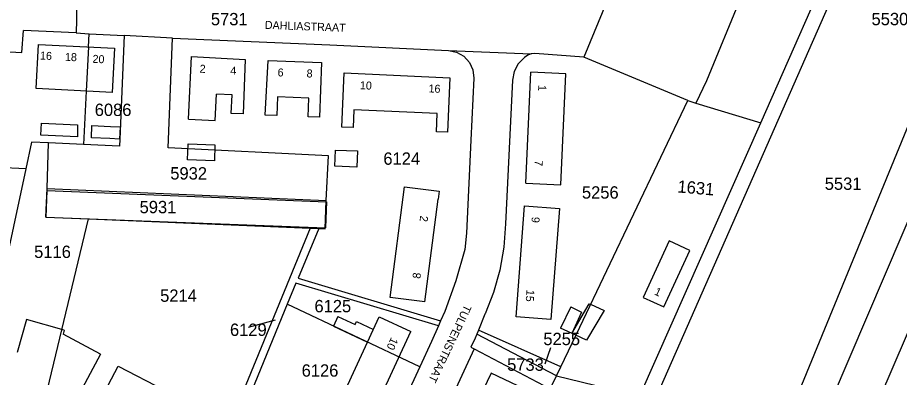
# Model space of a CAD drawing. Extents: x 191922 to 199923, y 328959 to 333350.
# Drawn here: x 197105.3 to 197298.1, y 330681.2 to 330759.9 of the extents above; entities that cross this region are included whole.
import ezdxf

# ---------------------------------------------------------------- set-up
doc = ezdxf.new("R2010")
doc.units = 0
for name, color, linetype in [('bouwvlak', 7, 'Continuous'), ('enkelbestemming', 7, 'Continuous'), ('Level 6', 7, 'Continuous'), ('maatvoering - maximum aantal wooneenheden', 7, 'Continuous'), ('Maatvoering_symbolen', 7, 'Continuous'), ('recreatiewoning', 7, 'Continuous')]:
    doc.layers.add(name, color=color, linetype=linetype)

msp = doc.modelspace()

# ---------------------------------------------------------------- linework, layer by layer
at = {"layer": 'bouwvlak'}
for p, q in [((197155.77, 330692.15), (197161.68, 330693.77)), ((197221.8, 330687.7), (197220.57, 330684.09))]:
    msp.add_line(p, q, dxfattribs=at)
at = {"layer": 'Level 6'}
for p, q in [((197276.29, 330795.36), (197255.9, 330746.07)), ((197276.29, 330795.36), (197255.9, 330746.07)), ((197245.06, 330677.19), (197293.31, 330786.7)), ((197267.8, 330736.85), (197290.35, 330787.99)), ((197242.53, 330783.77), (197229.09, 330751.24)), ((197274.12, 330673.08), (197316.74, 330777.02)), ((197281.62, 330672.31), (197324.83, 330773.68)), ((197291.38, 330670.92), (197333.75, 330769.99)), ((197118.24, 330763.65), (197118.12, 330759.38)), ((197118.12, 330759.38), (197118.04, 330756.51)), ((197106.2, 330752.24), (197106.56, 330757.08)), ((197118.04, 330756.51), (197106.56, 330757.08)), ((197118.04, 330756.51), (197120.9, 330756.36)), ((197120.76, 330753.45), (197120.9, 330756.36)), ((197120.9, 330756.36), (197128.57, 330755.98)), ((197128.57, 330755.98), (197127.6, 330733.31)), ((197139.11, 330755.4), (197128.57, 330755.98)), ((197138.2, 330731.37), (197139.11, 330755.4)), ((197139.11, 330755.4), (197173.53, 330753.89)), ((197173.53, 330753.89), (197199.5, 330752.7)), ((197080.44, 330753.58), (197106.2, 330752.24)), ((197120.76, 330753.45), (197120.29, 330743.8)), ((197199.5, 330752.7), (197217.6, 330751.93)), ((197199.5, 330752.7), (197201.29, 330752.33)), ((197201.29, 330752.33), (197202.87, 330751.42)), ((197217.6, 330751.93), (197216.83, 330751.65)), ((197218.41, 330752.05), (197217.6, 330751.93)), ((197229.09, 330751.24), (197218.41, 330752.05)), ((197202.87, 330751.42), (197204.09, 330750.08)), ((197204.09, 330750.08), (197204.84, 330748.42)), ((197216.12, 330751.12), (197214.78, 330749.77)), ((197216.83, 330751.65), (197216.12, 330751.12)), ((197251.88, 330741.73), (197229.09, 330751.24)), ((197204.84, 330748.42), (197205.04, 330746.61)), ((197213.89, 330748.08), (197213.51, 330746.21)), ((197214.78, 330749.77), (197213.89, 330748.08)), ((197205.04, 330746.61), (197204.37, 330733.08)), ((197213.51, 330746.21), (197211.99, 330714.79)), ((197255.9, 330746.07), (197253.61, 330741.2)), ((197255.9, 330746.07), (197253.61, 330741.2)), ((197120.29, 330743.8), (197119.71, 330732.11)), ((197228.21, 330692.19), (197251.88, 330741.73)), ((197228.21, 330692.19), (197251.88, 330741.73)), ((197251.88, 330741.73), (197253.61, 330741.2)), ((197251.88, 330741.73), (197253.61, 330741.2)), ((197253.61, 330741.2), (197267.8, 330736.85)), ((197241.6, 330677.71), (197267.8, 330736.85)), ((197108.31, 330732.65), (197107.07, 330726.77)), ((197112.01, 330732.48), (197108.31, 330732.65)), ((197111.7, 330722.47), (197112.01, 330732.48)), ((197119.71, 330732.11), (197112.01, 330732.48)), ((197127.6, 330733.31), (197127.53, 330731.74)), ((197204.37, 330733.08), (197203.44, 330712.72)), ((197127.53, 330731.74), (197119.71, 330732.11)), ((197173.26, 330729.66), (197138.2, 330731.37)), ((197172.77, 330719.87), (197173.26, 330729.66)), ((197107.07, 330726.77), (197095.62, 330727.35)), ((197107.07, 330726.77), (197101.68, 330701.6)), ((197111.46, 330716.27), (197111.7, 330722.47)), ((197111.7, 330722.47), (197172.77, 330719.87)), ((197172.52, 330713.71), (197172.77, 330719.87)), ((197108.85, 330666.33), (197120.77, 330715.84)), ((197111.46, 330716.27), (197120.77, 330715.84)), ((197120.77, 330715.84), (197169.28, 330713.84)), ((197169.28, 330713.84), (197153.68, 330675.93)), ((197171.18, 330713.76), (197166.6, 330702.89)), ((197169.28, 330713.84), (197171.18, 330713.76)), ((197171.18, 330713.76), (197172.52, 330713.71)), ((197211.99, 330714.79), (197211.63, 330709.71)), ((197203.44, 330712.72), (197203.11, 330709.15)), ((197211.63, 330709.71), (197210.75, 330704.68)), ((197203.11, 330709.15), (197201.14, 330702.3)), ((197210.75, 330704.68), (197209.36, 330699.78)), ((197166.13, 330701.82), (197164.19, 330697.19)), ((197197.33, 330692.51), (197166.13, 330701.82)), ((197166.6, 330702.89), (197197.79, 330693.54)), ((197201.14, 330702.3), (197198.7, 330695.6)), ((197209.36, 330699.78), (197207.49, 330695.1)), ((197164.19, 330697.19), (197155.63, 330676.19)), ((197193.21, 330683.5), (197164.19, 330697.19)), ((197198.7, 330695.6), (197197.79, 330693.54)), ((197207.46, 330695.05), (197206.04, 330691.52)), ((197207.49, 330695.1), (197207.46, 330695.05)), ((197197.33, 330692.51), (197195.81, 330689.08)), ((197197.79, 330693.54), (197197.33, 330692.51)), ((197224.08, 330683.54), (197228.21, 330692.19)), ((197224.08, 330683.54), (197228.21, 330692.19)), ((197205.68, 330690.62), (197205.34, 330689.78)), ((197206.04, 330691.52), (197205.68, 330690.62)), ((197223.12, 330681.51), (197205.68, 330690.62)), ((197224.08, 330683.54), (197206.04, 330691.52)), ((197195.81, 330689.08), (197193.21, 330683.5)), ((197205.34, 330689.78), (197204.41, 330687.79)), ((197205.12, 330687.42), (197196.47, 330668.82)), ((197204.41, 330687.79), (197205.12, 330687.42)), ((197205.12, 330687.42), (197221.72, 330678.71)), ((197193.21, 330683.5), (197189.77, 330676.1)), ((197223.12, 330681.51), (197224.08, 330683.54)), ((197223.12, 330681.51), (197224.08, 330683.54)), ((197221.72, 330678.71), (197223.12, 330681.51)), ((197221.72, 330678.71), (197223.12, 330681.51)), ((197223.12, 330681.51), (197234.2, 330678.83))]:
    msp.add_line(p, q, dxfattribs=at)
at = {"layer": 'recreatiewoning'}
for p, q in [((197109.33, 330744.34), (197109.81, 330753.99)), ((197109.81, 330753.99), (197126.42, 330753.16)), ((197126.42, 330753.16), (197125.94, 330743.52)), ((197142.64, 330737.7), (197143.33, 330751.34)), ((197143.33, 330751.34), (197155.05, 330750.74)), ((197155.05, 330750.74), (197154.62, 330738.8)), ((197159.44, 330738.55), (197160.05, 330750.52)), ((197160.05, 330750.52), (197171.75, 330750.02)), ((197171.75, 330750.02), (197171.26, 330738.08)), ((197216.4, 330723.66), (197217.54, 330747.97)), ((197176.16, 330735.92), (197176.66, 330747.8)), ((197176.66, 330747.8), (197199.81, 330746.72)), ((197199.81, 330746.72), (197199.26, 330734.79)), ((197125.94, 330743.52), (197109.33, 330744.34)), ((197148.45, 330737.41), (197148.74, 330743.15)), ((197152.16, 330742.99), (197148.74, 330743.15)), ((197151.99, 330738.91), (197152.16, 330742.99)), ((197162.11, 330742.53), (197161.93, 330738.45)), ((197168.99, 330742.24), (197162.11, 330742.53)), ((197168.81, 330738.19), (197168.99, 330742.24)), ((197154.62, 330738.8), (197151.99, 330738.91)), ((197161.93, 330738.45), (197159.44, 330738.55)), ((197178.79, 330739.74), (197178.62, 330735.81)), ((197197.05, 330738.88), (197178.79, 330739.74)), ((197196.86, 330734.9), (197197.05, 330738.88)), ((197110.36, 330734.17), (197110.49, 330736.82)), ((197110.49, 330736.82), (197118.35, 330736.42)), ((197118.35, 330736.42), (197118.35, 330733.77)), ((197142.64, 330737.7), (197148.45, 330737.41)), ((197171.26, 330738.08), (197168.81, 330738.19)), ((197121.39, 330733.62), (197121.52, 330736.27)), ((197121.52, 330736.27), (197125.57, 330736.06)), ((197178.62, 330735.81), (197176.16, 330735.92)), ((197199.26, 330734.79), (197196.86, 330734.9)), ((197118.35, 330733.77), (197110.36, 330734.17)), ((197125.44, 330733.42), (197121.39, 330733.62)), ((197142.42, 330728.76), (197142.55, 330732.27)), ((197142.55, 330732.27), (197148.43, 330732.02)), ((197148.43, 330732.02), (197148.3, 330728.54)), ((197174.67, 330727.4), (197174.81, 330730.91)), ((197174.81, 330730.91), (197179.58, 330730.72)), ((197179.58, 330730.72), (197179.44, 330727.2)), ((197148.3, 330728.54), (197142.42, 330728.76)), ((197179.44, 330727.2), (197174.67, 330727.4)), ((197186.73, 330698.66), (197189.88, 330722.9)), ((197189.88, 330722.9), (197197.46, 330721.91)), ((197111.68, 330722.07), (197111.46, 330716.27)), ((197111.68, 330722.07), (197172.84, 330719.58)), ((197197.46, 330721.91), (197197.23, 330720.15)), ((197172.84, 330719.58), (197172.62, 330713.92)), ((197194.31, 330697.73), (197197.23, 330720.15)), ((197111.46, 330716.27), (197172.62, 330713.92)), ((197247.75, 330711.06), (197242.05, 330698.7)), ((197252.29, 330708.97), (197247.75, 330711.06)), ((197246.59, 330696.6), (197252.29, 330708.97)), ((197194.31, 330697.73), (197186.73, 330698.66)), ((197242.05, 330698.7), (197246.59, 330696.6)), ((197226.25, 330696.6), (197224.02, 330691.95)), ((197226.25, 330696.6), (197228.59, 330695.48)), ((197226.48, 330690.82), (197230.3, 330697.31)), ((197233.53, 330695.84), (197229.68, 330689.34)), ((197230.3, 330697.31), (197230.59, 330697.18)), ((197230.59, 330697.18), (197233.53, 330695.84)), ((197174.1, 330672.34), (197184.35, 330694.42)), ((197175.33, 330694.52), (197174.33, 330692.4)), ((197175.33, 330694.52), (197179.06, 330692.77)), ((197184.35, 330694.42), (197191.29, 330691.22)), ((197228.59, 330695.48), (197226.48, 330690.82)), ((197107.22, 330693.86), (197105.14, 330686.66)), ((197115.48, 330691.55), (197107.22, 330693.86)), ((197174.33, 330692.4), (197181.79, 330688.89)), ((197115.48, 330691.55), (197115.23, 330690.62)), ((197123.36, 330686.25), (197115.23, 330690.62)), ((197181.02, 330669.17), (197191.29, 330691.22)), ((197227.36, 330690.41), (197224.02, 330691.95)), ((197229.68, 330689.34), (197227.36, 330690.41)), ((197123.36, 330686.25), (197112.71, 330666.26)), ((197116.95, 330663.97), (197127.26, 330683.68)), ((197127.26, 330683.68), (197137.42, 330678.38))]:
    msp.add_line(p, q, dxfattribs=at)
for points in [[(197216.4, 330723.66), (197224.04, 330723.3), (197225.17, 330747.61), (197217.54, 330747.97)], [(197125.57, 330736.06), (197127.71, 330735.96), (197127.57, 330733.31), (197125.44, 330733.42)], [(197223.77, 330718.14), (197221.92, 330693.84), (197214.32, 330694.42), (197216.15, 330718.72), (197223.77, 330718.14)], [(197179.06, 330692.77), (197179.35, 330693.39), (197183.07, 330691.64)], [(197218.95, 330677.29), (197208.83, 330682.13), (197202.61, 330669.24)]]:
    msp.add_lwpolyline(points, dxfattribs=at)

# ---------------------------------------------------------------- texts
at = {"layer": 'enkelbestemming'}
for s, rotation, p in [('5731', 0, (197147.54, 330758.19)), ('6086', 0, (197122.13, 330738.36)), ('6124', 0, (197185.26, 330727.7)), ('5932', 0, (197138.66, 330724.47)), ('5256', 0, (197228.69, 330720.29)), ('1631', 355.0502, (197249.51, 330721.65)), ('5931', 0, (197131.95, 330717.1)), ('5116', 0, (197108.88, 330707.31)), ('5214', 0, (197136.44, 330697.73)), ('6125', 0, (197170.19, 330695.44)), ('6129', 0, (197151.71, 330690.27)), ('5255', 0, (197220.25, 330688.25)), ('5733', 0, (197212.33, 330682.64)), ('6126', 0, (197167.39, 330681.36))]:
    msp.add_text(s, height=2.7, rotation=rotation, dxfattribs=at).set_placement(p)
for s, p in [('5530', (197292.03, 330758.21)), ('5531', (197281.8, 330722.21))]:
    msp.add_text(s, height=2.7, dxfattribs=at).set_placement(p)
at = {"layer": 'maatvoering - maximum aantal wooneenheden'}
for s, rotation, p in [('16', 357.1891, (197110.13, 330750.72)), ('18', 357.1891, (197115.59, 330750.45)), ('20', 357.1891, (197121.61, 330750)), ('2', 357.1319, (197145.04, 330747.84)), ('4', 357.4183, (197151.75, 330747.44)), ('6', 357.5926, (197162.1, 330747.03)), ('8', 357.5354, (197168.44, 330746.81)), ('10', 357.361, (197180.1, 330744.23)), ('16', 357.361, (197195.11, 330743.53)), ('1', 267.361, (197219.16, 330745.17)), ('7', 267.361, (197218.39, 330728.73)), ('2', 262.5835, (197193.34, 330716.65)), ('9', 265.8695, (197217.73, 330716.36)), ('8', 82.5835, (197193.34, 330702.7)), ('15', 265.8695, (197216.58, 330700.4)), ('1', 335.2809, (197244.37, 330699.38)), ('10', 245.0246, (197187, 330690.08))]:
    msp.add_text(s, height=1.75, rotation=rotation, dxfattribs=at).set_placement(p)
at = {"layer": 'Maatvoering_symbolen'}
for s, rotation, p in [('DAHLIASTRAAT', 357.8789, (197159.31, 330757.42)), ('TULPENSTRAAT', 244.512, (197203.02, 330697.26))]:
    msp.add_text(s, height=1.75, rotation=rotation, dxfattribs=at).set_placement(p)

doc.saveas('drawing.dxf')
